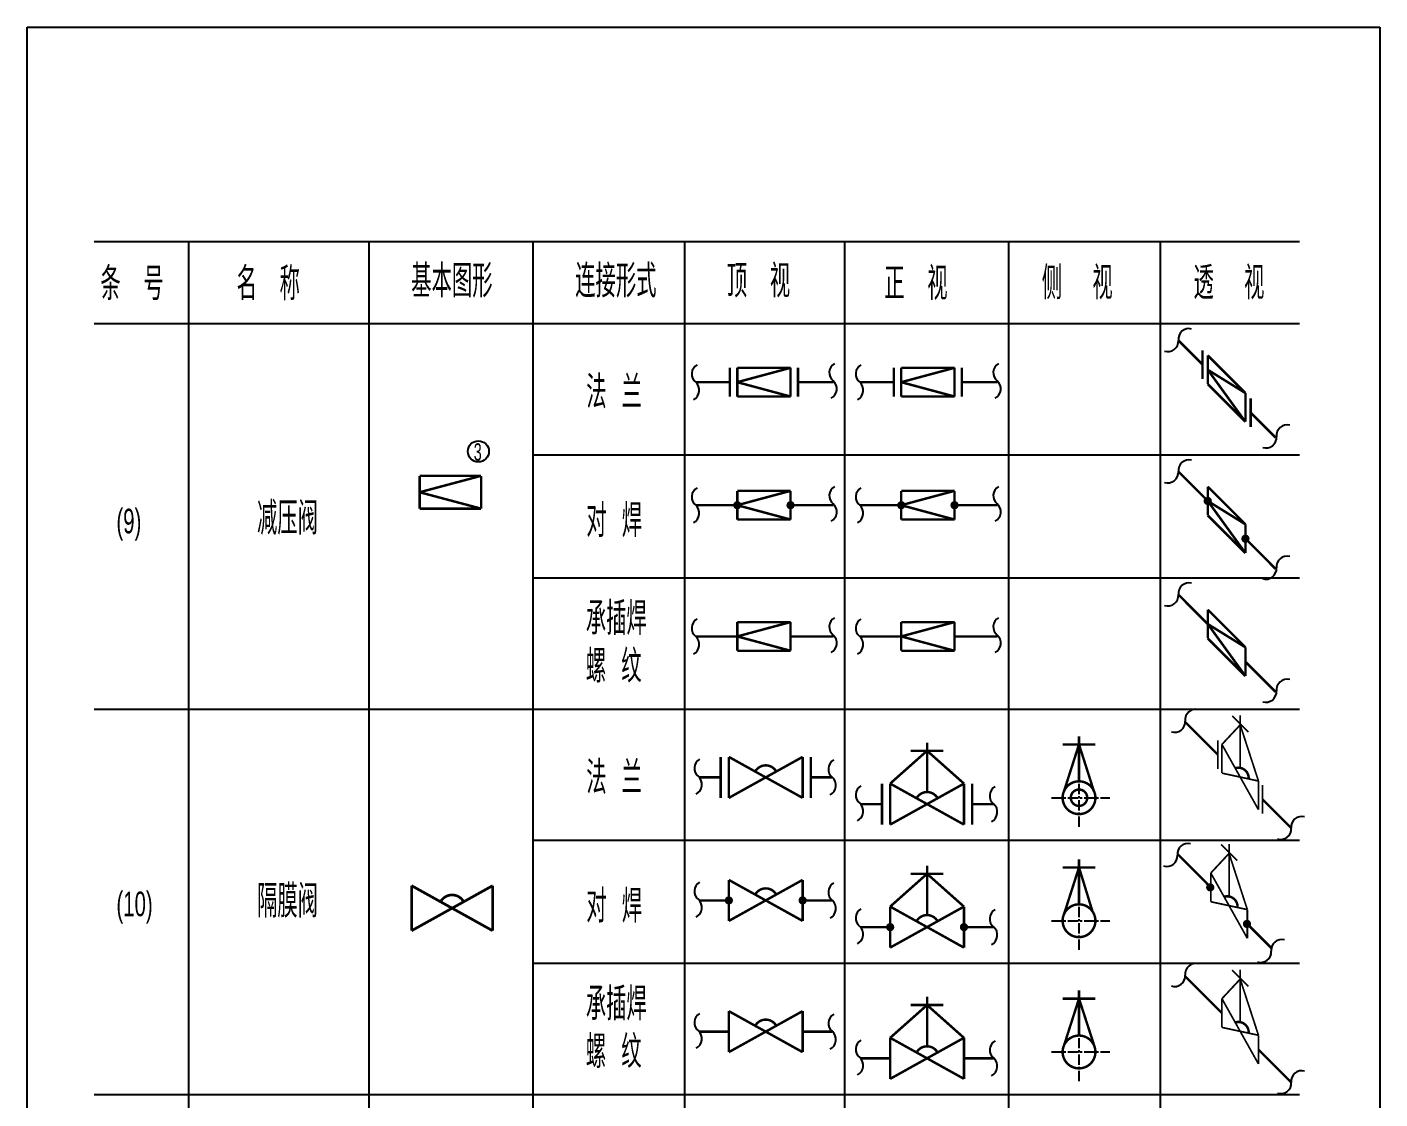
# Model space of a CAD drawing. Header units: inches. Extents: x -18 to 2014, y 4 to 801.
# Drawn here: x 1663.8 to 1828.8, y 399.7 to 530.4 of the extents above; entities that cross this region are included whole.
import ezdxf

# ---------------------------------------------------------------- set-up
doc = ezdxf.new("R2010")
doc.units = ezdxf.units.IN
doc.header["$MEASUREMENT"] = 0
doc.linetypes.add('CENTER', pattern=[2, 1.25, -0.25, 0.25, -0.25])
doc.layers.add('TEXT', color=6, linetype='Continuous')
doc.styles.get("Standard").update_dxf_attribs({"font": 'pdatxt.shx', "bigfont": 'hztxt.shx'})

# ---------------------------------------------------------------- blocks, each defined once
blk = doc.blocks.new('BZH')
at = {"layer": 'TEXT', "color": 6}
for centre, start, end in [((0.5330142281600274, 0.6703013697842835), 120.0646550722237, 231.5087731403127), ((-0.5614378965001379, -0.6466804327719728), 296.5830063715022, 49.03599266516452)]:
    blk.add_arc(centre, 0.8563924881481542, start, end, dxfattribs=at)

msp = doc.modelspace()

# ---------------------------------------------------------------- linework, layer by layer
at = {"color": 3}
for p, q in [((1663.765514827324, 530.3975612471626), (1828.765514827324, 530.3975612471626)), ((1663.765514827324, 283.3975612471625), (1663.765514827324, 530.3975612471626)), ((1828.765514827324, 530.3975612471626), (1828.765514827324, 283.3975612471625)), ((1671.952195459141, 504.2416515922144), (1818.952195459141, 504.2416515922144)), ((1683.454441292659, 504.2416515922144), (1683.454441292659, 301.2416515922144)), ((1705.454441292659, 504.2416515922144), (1705.454441292659, 301.2416515922144)), ((1725.454441292659, 504.2416515922142), (1725.454441292659, 301.2416515922144)), ((1743.954441292659, 504.2416515922142), (1743.954441292659, 301.2416515922144)), ((1763.454441292659, 504.2416515922142), (1763.454441292659, 301.2416515922144)), ((1783.454441292659, 504.2416515922139), (1783.454441292659, 301.2416515922144)), ((1801.954441292659, 504.2416515922139), (1801.954441292659, 301.2416515922144)), ((1671.952195459141, 494.2416515922144), (1818.952195459141, 494.2416515922144)), ((1725.454441292659, 478.2416515922144), (1818.952195459141, 478.2416515922144)), ((1725.454441292659, 463.2416515922144), (1818.952195459141, 463.2416515922144)), ((1671.952195459141, 447.2416515922144), (1818.952195459141, 447.2416515922144)), ((1725.454441292659, 431.2416515922144), (1818.952195459141, 431.2416515922144)), ((1725.454441292659, 416.2416515922144), (1818.952195459141, 416.2416515922144)), ((1671.952195459141, 400.2416515922144), (1818.952195459141, 400.2416515922144))]:
    msp.add_line(p, q, dxfattribs=at)
at = {"color": 3, "linetype": 'CENTER'}
for p, q in [((1792.063174788972, 432.8841638733841), (1792.063174788972, 438.9517964761945)), ((1788.69468757304, 436.4336829957527), (1795.810599362598, 436.4336829957527)), ((1792.063174788972, 417.8841638733841), (1792.063174788972, 423.9517964761945)), ((1788.69468757304, 421.4336829957527), (1795.810599362598, 421.4336829957527)), ((1792.063174788972, 401.8841638733841), (1792.063174788972, 407.9517964761945)), ((1788.69468757304, 405.4336829957527), (1795.810599362598, 405.4336829957527))]:
    msp.add_line(p, q, dxfattribs=at)
at = {"color": 3}
for points, const_width in [([(1807.127650463384, 489.249365706746), (1804.18125889327, 492.1957572768604)], 0.3), ([(1807.127650463384, 487.4993657067462), (1807.127650463384, 490.9993657067462)], 0.3), ([(1812.360240644165, 485.7667755259657), (1807.764046566453, 490.3629696036781)], 0.3), ([(1807.764046566453, 486.8629696036781), (1807.764046566453, 490.3629696036781)], 0.3), ([(1749.484508440127, 485.3491421206264), (1749.484508440127, 488.8491421206264)], 0.3), ([(1750.384508440127, 485.3491421206264), (1750.384508440127, 488.8491421206264)], 0.3), ([(1750.384508440127, 488.8491421206264), (1756.884508440127, 488.8491421206264)], 0.3), ([(1756.884508440127, 488.8491421206264), (1750.384508440127, 487.0991421206264)], 0.3), ([(1756.884508440127, 488.8491421206264), (1756.884508440127, 485.3491421206264)], 0.3), ([(1757.784508440127, 488.8491421206264), (1757.784508440127, 485.3491421206264)], 0.3), ([(1769.484508440127, 485.3491421206264), (1769.484508440127, 488.8491421206264)], 0.3), ([(1776.884508440127, 488.8491421206264), (1770.384508440127, 487.0991421206264)], 0.3), ([(1770.384508440127, 488.8491421206264), (1776.884508440127, 488.8491421206264)], 0.3), ([(1770.384508440127, 485.3491421206264), (1770.384508440127, 488.8491421206264)], 0.3), ([(1776.884508440127, 488.8491421206264), (1776.884508440127, 485.3491421206264)], 0.3), ([(1777.784508440127, 488.8491421206264), (1777.784508440127, 485.3491421206264)], 0.3), ([(1812.360240644165, 482.2667755259657), (1807.764046566453, 488.6129696036788)], 0.3), ([(1807.764046566453, 488.6129696036788), (1812.360240644165, 485.7667755259657)], 0.3), ([(1749.484508440127, 487.0991421206264), (1745.31768152161, 487.0991421206264)], 0.3), ([(1750.384508440127, 487.0991421206264), (1756.884508440127, 485.3491421206264)], 0.3), ([(1762.085634700925, 487.0991421206264), (1757.784508440127, 487.0991421206264)], 0.3), ([(1769.484508440127, 487.0991421206264), (1765.31768152161, 487.0991421206264)], 0.3), ([(1770.384508440127, 487.0991421206264), (1776.884508440127, 485.3491421206264)], 0.3), ([(1782.085634700925, 487.0991421206264), (1777.784508440127, 487.0991421206264)], 0.3), ([(1807.764046566453, 486.8629696036781), (1812.360240644165, 482.2667755259657)], 0.3), ([(1756.884508440127, 485.3491421206264), (1750.384508440127, 485.3491421206264)], 0.3), ([(1776.884508440127, 485.3491421206264), (1770.384508440127, 485.3491421206264)], 0.3), ([(1812.360240644165, 485.7667755259657), (1812.360240644165, 482.2667755259657)], 0.3), ([(1812.996636747233, 485.130379422898), (1812.996636747233, 481.630379422898)], 0.3), ([(1816.037992292983, 480.3390238771477), (1812.996636747233, 483.3803794228982)], 0.3), ([(1711.64581694119, 471.6800576600056), (1711.64581694119, 475.6800576600056)], 0.3), ([(1711.64581694119, 475.6800576600056), (1719.14581694119, 475.6800576600056)], 0.3), ([(1711.64581694119, 473.6800576600056), (1719.14581694119, 475.6800576600056)], 0.3), ([(1719.14581694119, 475.6800576600056), (1719.14581694119, 471.6800576600056)], 0.3), ([(1807.764046566453, 472.6129696036776), (1804.18125889327, 476.1957572768604)], 0.3), ([(1719.14581694119, 471.6800576600056), (1711.64581694119, 473.6800576600056)], 0.3), ([(1750.384508440127, 470.3491421206264), (1750.384508440127, 473.8491421206264)], 0.3), ([(1750.384508440127, 473.8491421206264), (1756.884508440127, 473.8491421206264)], 0.3), ([(1756.884508440127, 473.8491421206264), (1750.384508440127, 472.0991421206264)], 0.3), ([(1756.884508440127, 473.8491421206264), (1756.884508440127, 470.3491421206264)], 0.3), ([(1776.884508440127, 473.8491421206264), (1770.384508440127, 472.0991421206264)], 0.3), ([(1770.384508440127, 473.8491421206264), (1776.884508440127, 473.8491421206264)], 0.3), ([(1770.384508440127, 470.3491421206264), (1770.384508440127, 473.8491421206264)], 0.3), ([(1776.884508440127, 473.8491421206264), (1776.884508440127, 470.3491421206264)], 0.3), ([(1812.360240644165, 469.7667755259657), (1807.764046566453, 474.3629696036781)], 0.3), ([(1807.764046566453, 470.8629696036781), (1807.764046566453, 474.3629696036781)], 0.3), ([(1750.384508440127, 472.0991421206264), (1745.31768152161, 472.0991421206264)], 0.3), ([(1750.384508440127, 472.0991421206264), (1756.884508440127, 470.3491421206264)], 0.3), ([(1762.085634700925, 472.0991421206264), (1756.884508440127, 472.0991421206264)], 0.3), ([(1770.384508440127, 472.0991421206264), (1765.31768152161, 472.0991421206264)], 0.3), ([(1770.384508440127, 472.0991421206264), (1776.884508440127, 470.3491421206264)], 0.3), ([(1782.085634700925, 472.0991421206264), (1776.884508440127, 472.0991421206264)], 0.3), ([(1812.360240644165, 466.2667755259657), (1807.764046566453, 472.6129696036788)], 0.3), ([(1807.764046566453, 472.6129696036788), (1812.360240644165, 469.7667755259657)], 0.3), ([(1719.14581694119, 471.6800576600056), (1711.64581694119, 471.6800576600056)], 0.3), ([(1756.884508440127, 470.3491421206264), (1750.384508440127, 470.3491421206264)], 0.3), ([(1776.884508440127, 470.3491421206264), (1770.384508440127, 470.3491421206264)], 0.3), ([(1807.764046566453, 470.8629696036781), (1812.360240644165, 466.2667755259657)], 0.3), ([(1812.360240644165, 469.7667755259657), (1812.360240644165, 466.2667755259657)], 0.3), ([(1816.037992292983, 464.3390238771477), (1812.360240644165, 468.0167755259666)], 0.3), ([(1807.764046566453, 457.6129696036776), (1804.18125889327, 461.1957572768604)], 0.3), ([(1807.764046566453, 455.8629696036781), (1807.764046566453, 459.3629696036781)], 0.3), ([(1812.360240644165, 454.7667755259657), (1807.764046566453, 459.3629696036781)], 0.3), ([(1750.384508440127, 454.3491421206264), (1750.384508440127, 457.8491421206264)], 0.3), ([(1750.384508440127, 457.8491421206264), (1756.884508440127, 457.8491421206264)], 0.3), ([(1756.884508440127, 457.8491421206264), (1750.384508440127, 456.0991421206264)], 0.3), ([(1756.884508440127, 457.8491421206264), (1756.884508440127, 454.3491421206264)], 0.3), ([(1770.384508440127, 454.3491421206264), (1770.384508440127, 457.8491421206264)], 0.3), ([(1776.884508440127, 457.8491421206264), (1770.384508440127, 456.0991421206264)], 0.3), ([(1770.384508440127, 457.8491421206264), (1776.884508440127, 457.8491421206264)], 0.3), ([(1776.884508440127, 457.8491421206264), (1776.884508440127, 454.3491421206264)], 0.3), ([(1807.764046566453, 457.6129696036788), (1812.360240644165, 454.7667755259657)], 0.3), ([(1812.360240644165, 451.2667755259657), (1807.764046566453, 457.6129696036788)], 0.3), ([(1750.384508440127, 456.0991421206264), (1745.31768152161, 456.0991421206264)], 0.3), ([(1750.384508440127, 456.0991421206264), (1756.884508440127, 454.3491421206264)], 0.3), ([(1762.085634700925, 456.0991421206264), (1756.884508440127, 456.0991421206264)], 0.3), ([(1770.384508440127, 456.0991421206264), (1765.31768152161, 456.0991421206264)], 0.3), ([(1770.384508440127, 456.0991421206264), (1776.884508440127, 454.3491421206264)], 0.3), ([(1782.085634700925, 456.0991421206264), (1776.884508440127, 456.0991421206264)], 0.3), ([(1807.764046566453, 455.8629696036781), (1812.360240644165, 451.2667755259657)], 0.3), ([(1756.884508440127, 454.3491421206264), (1750.384508440127, 454.3491421206264)], 0.3), ([(1776.884508440127, 454.3491421206264), (1770.384508440127, 454.3491421206264)], 0.3), ([(1812.360240644165, 454.7667755259657), (1812.360240644165, 451.2667755259657)], 0.3), ([(1816.037992292983, 449.3390238771477), (1812.360240644165, 453.0167755259666)], 0.3), ([(1805.04897583458, 445.6219355644105), (1808.9984010883, 441.6725103106915)], 0.3), ([(1810.741973216939, 446.4109588433908), (1812.721872204261, 444.4310598560685)], 0.21), ([(1811.720762195868, 440.0706758188595), (1811.720762195868, 446.4706859067931)], 0.21), ([(1792.063174788972, 438.4336829958455), (1792.063174788972, 443.9336829957527)], 0.3), ([(1811.720762195868, 445.3134819933178), (1809.49337583513, 442.9275355638609)], 0.21), ([(1811.720762195868, 445.3134819933178), (1813.948148556605, 438.4727628423857)], 0.21), ([(1773.531850536098, 442.1570913551425), (1769.031850536098, 438.1570913551425)], 0.3), ([(1771.531850536098, 442.1570913551425), (1775.531850536098, 442.1570913551425)], 0.3), ([(1773.531850536098, 437.1244489092688), (1773.531850536098, 443.1570913551425)], 0.3), ([(1773.531850536098, 442.1570913551425), (1778.031850536098, 438.1570913551425)], 0.3), ([(1790.063174788972, 442.9336829957527), (1794.063174788972, 442.9336829957527)], 0.3), ([(1792.063174788972, 442.9336829957527), (1790.24162363237, 437.251312177109)], 0.3), ([(1792.063174788972, 442.9336829957527), (1793.896718982206, 437.1740176300837)], 0.3), ([(1808.998401088299, 443.4225103106917), (1808.998401088299, 439.9225103106915)], 0.21), ([(1809.49337583513, 442.9275355638609), (1809.49337583513, 439.4275355638609)], 0.21), ([(1809.49337583513, 442.9275355638609), (1813.948148556605, 434.9727628423857)], 0.21), ([(1748.354087830963, 441.4119060931394), (1748.354087830963, 436.4119060931392)], 0.3), ([(1749.354087830963, 441.4119060931394), (1749.354087830963, 436.4119060931392)], 0.3), ([(1749.354087830963, 436.4119060931392), (1758.354087830963, 441.4119060931392)], 0.3), ([(1749.354087830963, 441.4119060931392), (1758.354087830963, 436.4119060931392)], 0.3), ([(1758.354087830963, 441.4119060931392), (1758.354087830963, 436.4119060931394)], 0.3), ([(1759.354087830963, 441.4119060931392), (1759.354087830963, 436.4119060931394)], 0.3), ([(1745.775845788865, 438.9119060931392), (1748.354087830963, 438.9119060931392)], 0.3), ([(1759.354087830963, 438.9119060931392), (1761.985455416182, 438.9119060931392)], 0.3), ([(1809.49337583513, 439.4275355638609), (1813.948148556605, 438.4727628423857)], 0.21), ([(1768.031850536098, 438.1570913551425), (1768.031850536098, 433.1570913551423)], 0.3), ([(1769.031850536098, 438.1570913551425), (1778.031850536098, 433.1570913551425)], 0.3), ([(1769.031850536098, 433.1570913551425), (1778.031850536098, 438.1570913551425)], 0.3), ([(1769.031850536098, 438.1570913551425), (1769.031850536098, 433.1570913551423)], 0.3), ([(1778.031850536098, 438.1570913551425), (1778.031850536098, 433.1570913551425)], 0.3), ([(1779.031850536098, 438.1570913551425), (1779.031850536098, 433.1570913551425)], 0.3), ([(1813.948148556605, 438.4727628423857), (1813.948148556605, 434.9727628423857)], 0.21), ([(1814.443123303435, 437.9777880955554), (1814.443123303435, 434.4777880955551)], 0.21), ([(1765.453608494, 435.6570913551425), (1768.031850536099, 435.6570913551425)], 0.3), ([(1779.031850536099, 435.6570913551425), (1781.663218121317, 435.6570913551425)], 0.3), ([(1814.443123303435, 436.2277880955554), (1817.950310672323, 432.7206007266676)], 0.3), ([(1809.384884501649, 430.7328735057732), (1811.364783488971, 428.7529745184509)], 0.21), ([(1810.363673480577, 424.3925904812418), (1810.363673480577, 430.7926005691755)], 0.21), ([(1792.063174788972, 423.4336829958455), (1792.063174788972, 428.9336829957527)], 0.3), ([(1804.088162994152, 429.547574351931), (1808.136287119839, 425.4994502262437)], 0.3), ([(1810.363673480577, 429.6353966556999), (1808.136287119839, 427.2494502262433)], 0.21), ([(1810.363673480577, 429.6353966556999), (1812.591059841315, 422.7946775047681)], 0.21), ([(1773.531850536098, 422.1244489092688), (1773.531850536098, 428.1570913551425)], 0.3), ([(1790.063174788972, 427.9336829957527), (1794.063174788972, 427.9336829957527)], 0.3), ([(1792.063174788972, 427.9336829957527), (1790.24162363237, 422.251312177109)], 0.3), ([(1792.063174788972, 427.9336829957527), (1793.703800807113, 422.5775126460576)], 0.3), ([(1808.136287119839, 427.2494502262433), (1812.591059841315, 419.2946775047681)], 0.21), ([(1808.136287119839, 427.2494502262433), (1808.136287119839, 423.7494502262433)], 0.21), ([(1710.655118553526, 425.712832900216), (1720.555118553526, 420.212832900216)], 0.33), ([(1710.655118553526, 420.212832900216), (1720.555118553526, 425.712832900216)], 0.33), ([(1710.655118553526, 425.7128329002163), (1710.655118553526, 420.212832900216)], 0.33), ([(1720.555118553526, 425.712832900216), (1720.555118553526, 420.212832900216)], 0.33), ([(1749.354087830963, 426.4119060931394), (1749.354087830963, 421.4119060931392)], 0.3), ([(1749.354087830963, 426.4119060931392), (1758.354087830963, 421.4119060931392)], 0.3), ([(1749.354087830963, 421.4119060931392), (1758.354087830963, 426.4119060931392)], 0.3), ([(1758.354087830963, 426.4119060931392), (1758.354087830963, 421.4119060931394)], 0.3), ([(1773.531850536098, 427.1570913551425), (1769.031850536098, 423.1570913551425)], 0.3), ([(1771.531850536098, 427.1570913551425), (1775.531850536098, 427.1570913551425)], 0.3), ([(1773.531850536098, 427.1570913551425), (1778.031850536098, 423.1570913551425)], 0.3), ([(1745.775845788865, 423.9119060931392), (1749.354087830963, 423.9119060931392)], 0.3), ([(1758.354087830963, 423.9119060931392), (1761.985455416182, 423.9119060931392)], 0.3), ([(1769.031850536098, 423.1570913551425), (1769.031850536098, 418.1570913551423)], 0.3), ([(1769.031850536098, 418.1570913551425), (1778.031850536098, 423.1570913551425)], 0.3), ([(1769.031850536098, 423.1570913551425), (1778.031850536098, 418.1570913551425)], 0.3), ([(1778.031850536098, 423.1570913551425), (1778.031850536098, 418.1570913551425)], 0.3), ([(1808.136287119839, 423.7494502262433), (1812.591059841315, 422.7946775047681)], 0.21), ([(1812.591059841315, 422.7946775047681), (1812.591059841315, 419.2946775047681)], 0.21), ([(1765.453608494, 420.6570913551425), (1769.031850536098, 420.6570913551425)], 0.3), ([(1778.031850536098, 420.6570913551423), (1781.663218121317, 420.6570913551425)], 0.3), ([(1812.591059841315, 421.0446775047679), (1815.631077634411, 418.0046597116723)], 0.3), ([(1805.04897583458, 414.6219355644105), (1809.49337583513, 410.1775355638613)], 0.3), ([(1811.720762195868, 414.3134819933178), (1809.49337583513, 411.9275355638609)], 0.21), ([(1810.741973216939, 415.4109588433908), (1812.721872204261, 413.4310598560685)], 0.21), ([(1811.720762195868, 409.0706758188595), (1811.720762195868, 415.4706859067931)], 0.21), ([(1811.720762195868, 414.3134819933178), (1813.948148556605, 407.4727628423857)], 0.21), ([(1792.063174788972, 407.4336829958455), (1792.063174788972, 412.9336829957527)], 0.3), ([(1773.531850536098, 411.1570913551425), (1769.031850536098, 407.1570913551425)], 0.3), ([(1771.531850536098, 411.1570913551425), (1775.531850536098, 411.1570913551425)], 0.3), ([(1773.531850536098, 406.1244489092688), (1773.531850536098, 412.1570913551425)], 0.3), ([(1773.531850536098, 411.1570913551425), (1778.031850536098, 407.1570913551425)], 0.3), ([(1790.063174788972, 411.9336829957527), (1794.063174788972, 411.9336829957527)], 0.3), ([(1792.063174788972, 411.9336829957527), (1790.24162363237, 406.251312177109)], 0.3), ([(1792.063174788972, 411.9336829957527), (1793.929645103987, 406.1740176300837)], 0.3), ([(1809.49337583513, 411.9275355638609), (1809.49337583513, 408.4275355638609)], 0.21), ([(1809.49337583513, 411.9275355638609), (1813.948148556605, 403.9727628423857)], 0.21), ([(1749.354087830963, 410.4119060931394), (1749.354087830963, 405.4119060931392)], 0.3), ([(1749.354087830963, 405.4119060931392), (1758.354087830963, 410.4119060931392)], 0.3), ([(1749.354087830963, 410.4119060931392), (1758.354087830963, 405.4119060931392)], 0.3), ([(1758.354087830963, 410.4119060931392), (1758.354087830963, 405.4119060931394)], 0.3), ([(1745.775845788865, 407.9119060931392), (1749.354087830963, 407.9119060931392)], 0.3), ([(1758.354087830963, 407.9119060931392), (1761.985455416182, 407.9119060931392)], 0.3), ([(1809.49337583513, 408.4275355638609), (1813.948148556605, 407.4727628423857)], 0.21), ([(1813.948148556605, 407.4727628423857), (1813.948148556605, 403.9727628423857)], 0.21), ([(1769.031850536098, 407.1570913551425), (1778.031850536098, 402.1570913551425)], 0.3), ([(1769.031850536098, 402.1570913551425), (1778.031850536098, 407.1570913551425)], 0.3), ([(1769.031850536098, 407.1570913551425), (1769.031850536098, 402.1570913551423)], 0.3), ([(1778.031850536098, 407.1570913551425), (1778.031850536098, 402.1570913551425)], 0.3), ([(1765.453608494, 404.6570913551425), (1769.031850536098, 404.6570913551425)], 0.3), ([(1778.031850536098, 404.6570913551423), (1781.663218121317, 404.6570913551425)], 0.3), ([(1813.948148556605, 405.7227628423853), (1817.950310672323, 401.7206007266676)], 0.3)]:
    msp.add_lwpolyline(points, dxfattribs=dict(at, const_width=const_width))
at = {"color": 3, "const_width": 0.5}
for points in [[(1750.134508440127, 472.0991421206264, 1), (1750.634508440127, 472.0991421206264, 1)], [(1756.634508440127, 472.0991421206264, 1), (1757.134508440127, 472.0991421206264, 1)], [(1770.134508440127, 472.0991421206264, 1), (1770.634508440127, 472.0991421206264, 1)], [(1776.634508440127, 472.0991421206264, 1), (1777.134508440127, 472.0991421206264, 1)], [(1807.514046566456, 472.6145077775842, 1), (1808.014046566456, 472.6145077775842, 1)], [(1812.110240644165, 468.0167755259666, 1), (1812.610240644165, 468.0167755259666, 1)], [(1807.818421357657, 425.4994502262439, 1), (1808.318421357657, 425.4994502262439, 1)], [(1749.104087830963, 423.9119060931392, 1), (1749.604087830963, 423.9119060931392, 1)], [(1758.104087830963, 423.9119060931392, 1), (1758.604087830963, 423.9119060931392, 1)], [(1768.781850536098, 420.6570913551425, 1), (1769.281850536098, 420.6570913551425, 1)], [(1777.781850536098, 420.6570913551423, 1), (1778.281850536098, 420.6570913551423, 1)], [(1812.29764756724, 421.0446775047677, 1), (1812.79764756724, 421.0446775047677, 1)]]:
    msp.add_lwpolyline(points, format="xyb", close=True, dxfattribs=at)
at = {"color": 3}
for points, const_width in [([(1755.136789113574, 439.6245179168121, 0.5884033489985823), (1752.571386548351, 439.6245179168121, 0.5884033489985823)], 0.3), ([(1812.75396415159, 438.7287073687638, 0.5275643161081143), (1811.112432637156, 440.0364276020146, 0.5275643161081143)], 0.3), ([(1774.81455181871, 436.3697031788154, 0.5884033489985823), (1772.249149253487, 436.3697031788154, 0.5884033489985823)], 0.3), ([(1793.451963712658, 434.9944938749459, 3497.569374170081), (1793.450316874229, 434.9929065261679, 3497.569374170081)], 0.3), ([(1792.74209074158, 435.6994669994031, 339.2604467184423), (1792.733387114311, 435.6915135818286, 339.2604467184423)], 0.3), ([(1717.016089964399, 423.7467059062563, 0.5884033489985823), (1714.194147142653, 423.7467059062563, 0.5884033489985823)], 0.33), ([(1755.136789113574, 424.6245179168121, 0.5884033489985823), (1752.571386548351, 424.6245179168121, 0.5884033489985823)], 0.3), ([(1811.396875436299, 423.0506220311461, 0.5275643161081143), (1809.755343921865, 424.358342264397, 0.5275643161081143)], 0.3), ([(1793.451963712658, 419.9944938749459, 3497.569374170081), (1793.450316874229, 419.9929065261679, 3497.569374170081)], 0.3), ([(1774.81455181871, 421.3697031788154, 0.5884033489985823), (1772.249149253487, 421.3697031788154, 0.5884033489985823)], 0.3), ([(1755.136789113574, 408.6245179168121, 0.5884033489985823), (1752.571386548351, 408.6245179168121, 0.5884033489985823)], 0.3), ([(1812.75396415159, 407.7287073687638, 0.5275643161081143), (1811.112432637156, 409.0364276020146, 0.5275643161081143)], 0.3), ([(1793.451963712658, 403.9944938749459, 3497.569374170081), (1793.450316874229, 403.9929065261679, 3497.569374170081)], 0.3), ([(1774.81455181871, 405.3697031788154, 0.5884033489985823), (1772.249149253487, 405.3697031788154, 0.5884033489985823)], 0.3)]:
    msp.add_lwpolyline(points, format="xyb", dxfattribs=dict(at, const_width=const_width))
msp.add_circle((1718.809758852126, 478.6624888742725), 1.284043511688708, dxfattribs=at)

# ---------------------------------------------------------------- block references
at = {"color": 3, "xscale": 1.499999999999932, "yscale": 1.5, "zscale": 1.5, "rotation": 315}
for p in [(1804.18125889327, 492.1957572768604), (1816.151573733392, 480.4526053175567), (1804.18125889327, 476.1957572768604), (1816.151573733392, 464.4526053175567), (1804.18125889327, 461.1957572768604), (1816.151573733392, 449.4526053175567), (1805.016743012487, 445.7859265848445), (1817.950310672323, 432.7206007266676), (1804.066778545126, 429.4297559096092), (1815.507553351458, 417.7206007266676), (1805.016743012487, 414.7859265848445), (1817.950310672323, 401.7206007266676)]:
    msp.add_blockref('BZH', p, dxfattribs=at)
at = {"color": 3, "xscale": 1.5, "yscale": 1.5, "zscale": 1.5}
for p in [(1745.31768152161, 487.0991421206264), (1762.085634700925, 487.2597705340864), (1765.31768152161, 487.0991421206264), (1782.085634700925, 487.2597705340864), (1745.31768152161, 472.0991421206264), (1762.085634700925, 472.2597705340864), (1765.31768152161, 472.0991421206264), (1782.085634700925, 472.2597705340864), (1745.31768152161, 456.0991421206264), (1762.085634700925, 456.2597705340864), (1765.31768152161, 456.0991421206264), (1782.085634700925, 456.2597705340864), (1745.637094579183, 439.0050732086627), (1761.985455416182, 438.9119060931392), (1765.314857284319, 435.7502584706661), (1781.663218121317, 435.6570913551425), (1745.637094579183, 424.0050732086627), (1761.985455416182, 423.9119060931392), (1765.314857284319, 420.7502584706661), (1781.663218121317, 420.6570913551425), (1745.637094579183, 408.0050732086627), (1761.985455416182, 407.9119060931392), (1765.314857284319, 404.7502584706661), (1781.663218121317, 404.6570913551425)]:
    msp.add_blockref('BZH', p, dxfattribs=at)

# ---------------------------------------------------------------- texts
at = {"color": 3, "width": 0.62}
for s, height, p in [('基本图形', 4, (1710.616850181892, 497.4287156430635)), ('连接形式', 4, (1730.616850181892, 497.4287156430635)), ('顶   视', 4, (1749.116850181892, 497.4287156430635)), ('侧    视', 4, (1787.52459720725, 497.2026523525975)), ('透    视', 4, (1806.02459720725, 497.2026523525975)), ('条   号', 4, (1672.711665406465, 497.0971810751517)), ('名   称', 4, (1689.320208581301, 497.0971810751517)), ('正   视', 4, (1768.310497296879, 497.1322934083608)), ('法  兰', 4, (1731.963621487201, 483.8833616168361)), ('3', 2.1, (1718.248871168165, 477.5470199743109)), ('减压阀', 4, (1691.810348123043, 468.5029907160654)), ('对  焊', 4, (1731.978656854391, 468.212176503336)), ('(9)', 3, (1674.664759796515, 468.6672019952182)), ('承插焊', 4, (1731.910405931024, 456.28361698758)), ('螺  纹', 4, (1731.910405931024, 450.4643506919334)), ('法  兰', 4, (1731.963621487201, 436.8833616168361)), ('隔膜阀', 4, (1691.810348123043, 421.8228419342468)), ('(10)', 3, (1674.664759796515, 421.9870532133999)), ('对  焊', 4, (1731.978656854391, 421.212176503336)), ('承插焊', 4, (1731.910405931023, 409.28361698758)), ('螺  纹', 4, (1731.910405931023, 403.4643506919334))]:
    msp.add_text(s, height=height, dxfattribs=at).set_placement(p)

doc.saveas('drawing.dxf')
